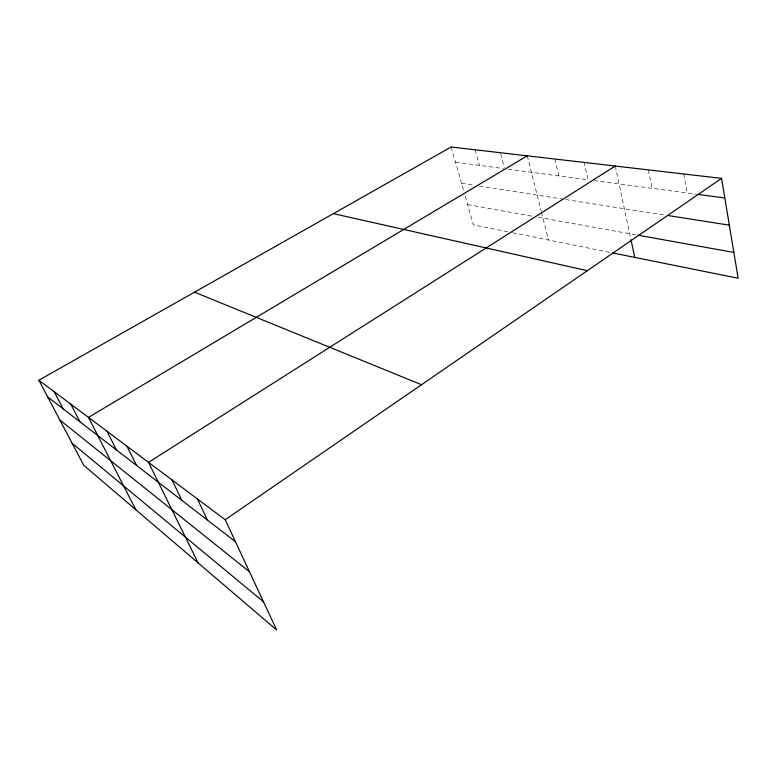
<?xml version="1.0" encoding="UTF-8"?>
<svg xmlns="http://www.w3.org/2000/svg" width="777" height="777" viewBox="0 0 777 777"><rect width="100%" height="100%" fill="white"/><g stroke="black" fill="none" stroke-linecap="round" stroke-linejoin="round"><path stroke-width="0.58" stroke-dasharray="3.88 2.91" d="M455.477 162.17L503.438 168.541M508.129 169.172L588.063 179.798L584.11 162.432M594.016 180.594L696.619 194.24M461.519 183.265L474.621 185.315M479.38 186.053L563.335 199.184M565.685 199.553L665.267 215.132M467.608 204.574L533.741 216.462M538.354 217.288L636.664 234.955M507.799 231.799L473.416 224.864L465.044 195.6M512.567 232.76L610.168 252.438M451.146 147.008L463.762 191.113M475.087 149.786L479.38 165.346M500.718 153.865L504.341 167.56M527.233 155.827L541.219 211.208M541.511 212.364L548.494 240.006M554.827 159.032L558.886 175.923M615.229 166.035L630.701 238.442M648.368 169.881L652.039 188.306M683.741 173.98L687.218 192.987"/><path stroke-width="1.17" d="M721.561 178.37L451.146 147.008L38.85 380.244L225.194 519.735L721.561 178.37L738.15 278.244L612.509 252.913M615.229 166.035L148.524 462.344L198.135 562.946M527.233 155.827L88.471 417.395L135.82 509.751M697.795 194.396L724.824 197.989M667.598 215.491L729.331 225.145M637.82 235.169L733.867 252.428M333.352 213.636L587.315 270.697M194.512 292.181L421.532 384.712M47.659 396.921L235.431 541.666M59.868 420.036L249.495 571.794M72.144 443.278L263.51 601.806M38.85 380.244L83.78 465.316L276.67 629.992L225.194 519.735M54.244 391.773L63.219 408.916M70.746 404.118L79.885 421.765M106.983 431.254L116.472 449.961M126.942 446.192L136.587 465.472M171.921 479.856L181.876 500.388M197.377 498.921L207.488 520.124M630.953 239.627L634.751 257.391"/></g></svg>
